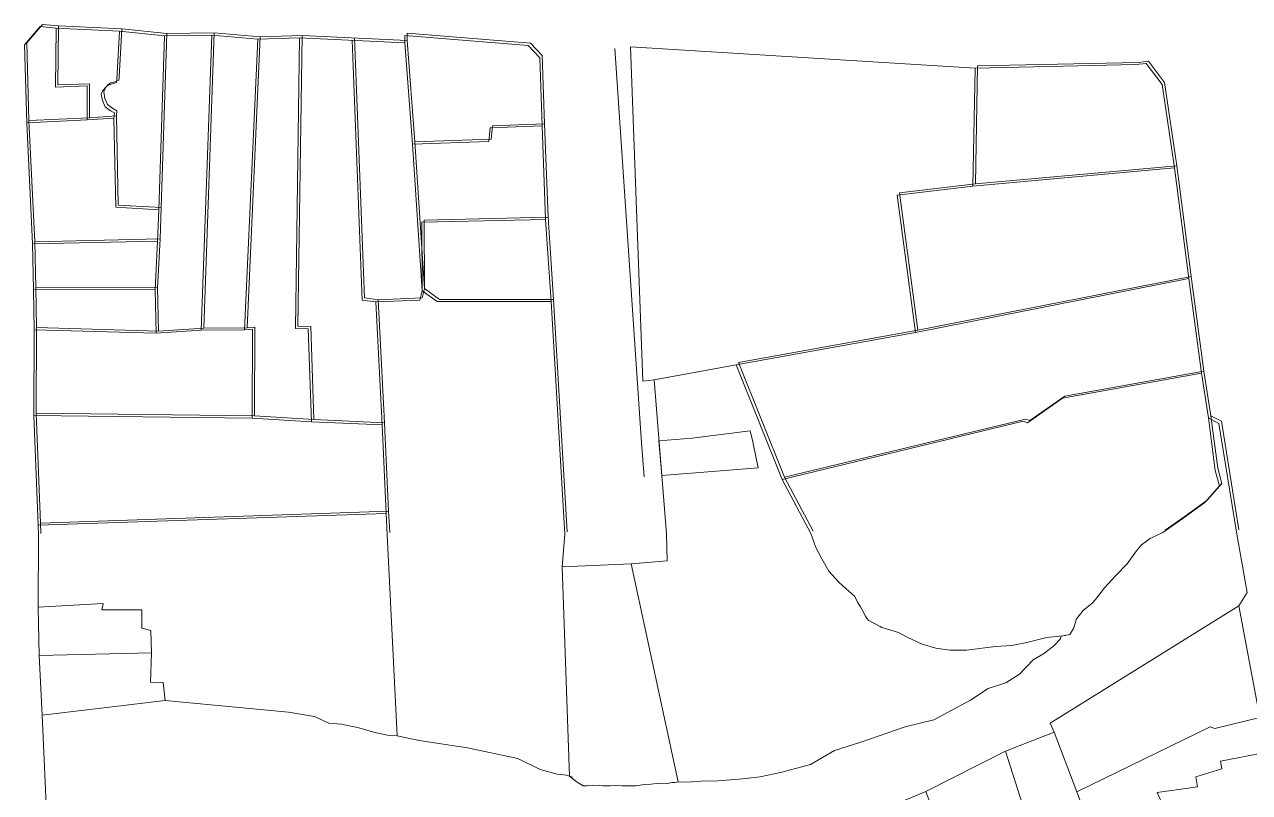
# Model space of a CAD drawing. Header units: millimetres. Extents: x 1956 to 626126, y 2654 to 1331070.
# Drawn here: x 625845 to 626015.9, y 1329595.6 to 1329702.8 of the extents above; entities that cross this region are included whole.
import ezdxf

# ---------------------------------------------------------------- set-up
doc = ezdxf.new("R2010")
doc.units = ezdxf.units.MM

msp = doc.modelspace()

# ---------------------------------------------------------------- linework, layer by layer
at = {"color": 1, "lineweight": 0}
for p, q in [((625844.96, 1329699.96), (625847.15, 1329702.5)), ((625845.29, 1329700.26), (625847.48, 1329702.8)), ((625847.15, 1329702.5), (625849.38, 1329702.29)), ((625847.48, 1329702.8), (625849.71, 1329702.6)), ((625849.28, 1329694.06), (625849.38, 1329702.29)), ((625849.38, 1329702.29), (625858.22, 1329701.88)), ((625849.61, 1329694.37), (625849.71, 1329702.6)), ((625849.71, 1329702.6), (625858.55, 1329702.19)), ((625857.86, 1329695.13), (625858.22, 1329701.88)), ((625858.19, 1329695.43), (625858.55, 1329702.19)), ((625858.22, 1329701.88), (625864.51, 1329701.22)), ((625858.55, 1329702.19), (625864.84, 1329701.53)), ((625864.51, 1329701.22), (625863.7, 1329676.95)), ((625864.84, 1329701.53), (625864.03, 1329677.25)), ((625864.51, 1329701.22), (625871.11, 1329701.32)), ((625864.84, 1329701.53), (625871.44, 1329701.62)), ((625871.11, 1329701.32), (625869.63, 1329660.13)), ((625871.44, 1329701.62), (625869.96, 1329660.44)), ((625871.11, 1329701.32), (625877.51, 1329700.76)), ((625871.44, 1329701.62), (625877.84, 1329701.06)), ((625877.51, 1329700.76), (625875.68, 1329660.18)), ((625877.84, 1329701.06), (625876.01, 1329660.49)), ((625877.51, 1329700.76), (625883.35, 1329700.96)), ((625877.84, 1329701.06), (625883.68, 1329701.26)), ((625883.35, 1329700.96), (625882.79, 1329660.38)), ((625883.68, 1329701.26), (625883.12, 1329660.69)), ((625883.35, 1329700.96), (625898.03, 1329700.24)), ((625883.68, 1329701.26), (625898.36, 1329700.55)), ((625890.69, 1329700.6), (625892.08, 1329664.34)), ((625891.02, 1329700.91), (625892.41, 1329664.65)), ((625915.24, 1329699.88), (625898.03, 1329701.26)), ((625898.03, 1329701.26), (625898.03, 1329700.24)), ((625915.57, 1329700.19), (625898.36, 1329701.57)), ((625898.36, 1329701.57), (625898.36, 1329700.55)), ((625898.36, 1329700.55), (625899.42, 1329686.43)), ((625845.27, 1329689.09), (625844.96, 1329699.96)), ((625845.59, 1329689.39), (625845.29, 1329700.26)), ((625898.03, 1329700.24), (625899.09, 1329686.12)), ((625916.87, 1329698.15), (625915.24, 1329699.88)), ((625917.2, 1329698.46), (625915.57, 1329700.19)), ((625931.23, 1329653.05), (625929.51, 1329699.67)), ((625929.51, 1329699.67), (625977.6, 1329696.71)), ((625917.17, 1329688.66), (625916.87, 1329698.15)), ((625917.5, 1329688.96), (625917.2, 1329698.46)), ((625977.6, 1329696.71), (625999.99, 1329697.21)), ((625977.93, 1329697.02), (626000.32, 1329697.52)), ((625999.99, 1329697.21), (626001.46, 1329697.36)), ((626000.32, 1329697.52), (626001.79, 1329697.67)), ((626001.46, 1329697.36), (626003.7, 1329694.42)), ((626001.79, 1329697.67), (626004.03, 1329694.72)), ((625858.14, 1329695.03), (625858.19, 1329695.43)), ((625977.6, 1329696.71), (625977.29, 1329680.26)), ((625977.93, 1329697.02), (625977.62, 1329680.56)), ((625853.7, 1329694.22), (625849.28, 1329694.06)), ((625854.03, 1329694.52), (625849.61, 1329694.37)), ((625853.7, 1329689.49), (625853.7, 1329694.22)), ((625854.02, 1329689.8), (625854.03, 1329694.52)), ((625855.88, 1329693.61), (625856.29, 1329694.06)), ((625856.01, 1329693.4), (625856.21, 1329693.91)), ((625856.21, 1329693.91), (625856.61, 1329694.37)), ((625856.29, 1329694.06), (625856.69, 1329694.37)), ((625856.61, 1329694.37), (625857.02, 1329694.67)), ((625856.69, 1329694.37), (625857.25, 1329694.52)), ((625857.02, 1329694.67), (625857.58, 1329694.82)), ((625857.25, 1329694.52), (625857.81, 1329694.72)), ((625857.58, 1329694.82), (625858.14, 1329695.03)), ((625857.81, 1329694.72), (625857.86, 1329695.13)), ((626003.7, 1329694.42), (626005.42, 1329682.79)), ((626004.03, 1329694.72), (626005.75, 1329683.09)), ((625855.68, 1329693.1), (625855.88, 1329693.61)), ((625855.83, 1329692.18), (625855.68, 1329693.1)), ((625856.23, 1329691.32), (625855.83, 1329692.18)), ((625856.16, 1329692.49), (625856.01, 1329693.4)), ((625856.56, 1329691.63), (625856.16, 1329692.49)), ((625856.95, 1329690.76), (625856.23, 1329691.32)), ((625857.27, 1329691.07), (625856.56, 1329691.63)), ((625857.5, 1329690.46), (625856.95, 1329690.76)), ((625857.83, 1329690.76), (625857.27, 1329691.07)), ((625857.45, 1329689.75), (625857.5, 1329690.46)), ((625857.78, 1329690.05), (625857.83, 1329690.76)), ((625845.27, 1329689.09), (625853.7, 1329689.49)), ((625845.27, 1329689.09), (625846.07, 1329672.18)), ((625845.59, 1329689.39), (625854.02, 1329689.8)), ((625845.59, 1329689.39), (625846.4, 1329672.48)), ((625857.45, 1329689.75), (625853.7, 1329689.49)), ((625857.78, 1329690.05), (625854.02, 1329689.8)), ((625857.7, 1329677.3), (625857.45, 1329689.75)), ((625858.03, 1329677.61), (625857.78, 1329690.05)), ((625909.91, 1329688.36), (625917.17, 1329688.66)), ((625910.08, 1329686.78), (625910.24, 1329688.66)), ((625910.24, 1329688.66), (625917.5, 1329688.96)), ((625917.17, 1329688.66), (625917.67, 1329675.61)), ((625917.5, 1329688.96), (625918, 1329675.91)), ((625909.76, 1329686.48), (625909.91, 1329688.36)), ((625899.09, 1329686.12), (625909.76, 1329686.48)), ((625899.09, 1329686.12), (625900.46, 1329665.66)), ((625899.42, 1329686.43), (625910.08, 1329686.78)), ((625899.42, 1329686.43), (625900.79, 1329665.96)), ((625977.29, 1329680.26), (626005.42, 1329682.79)), ((625977.62, 1329680.56), (626005.75, 1329683.09)), ((626005.42, 1329682.79), (626007.4, 1329667.35)), ((626005.75, 1329683.09), (626007.73, 1329667.65)), ((625966.73, 1329678.99), (625977.29, 1329680.26)), ((625967.06, 1329679.3), (625977.62, 1329680.56)), ((625969.26, 1329659.84), (625966.73, 1329678.99)), ((625969.59, 1329660.15), (625967.06, 1329679.3)), ((625863.7, 1329676.95), (625857.7, 1329677.3)), ((625864.03, 1329677.25), (625858.03, 1329677.61)), ((625863.54, 1329672.58), (625863.7, 1329676.95)), ((625863.87, 1329672.88), (625864.03, 1329677.25)), ((625917.67, 1329675.61), (625900.41, 1329675.21)), ((625900.41, 1329675.21), (625900.46, 1329665.66)), ((625918, 1329675.91), (625900.74, 1329675.51)), ((625900.74, 1329675.51), (625900.79, 1329665.96)), ((625917.67, 1329675.61), (625918.43, 1329664.13)), ((625918, 1329675.91), (625918.76, 1329664.43)), ((625846.07, 1329672.18), (625863.54, 1329672.58)), ((625846.07, 1329672.18), (625846.23, 1329665.83)), ((625846.4, 1329672.48), (625863.87, 1329672.88)), ((625846.4, 1329672.48), (625846.56, 1329666.14)), ((625863.19, 1329665.77), (625863.54, 1329672.58)), ((625863.52, 1329666.08), (625863.87, 1329672.88)), ((626007.4, 1329667.35), (625969.26, 1329659.84)), ((626007.73, 1329667.65), (625969.59, 1329660.15)), ((626009.18, 1329654.14), (626007.4, 1329667.35)), ((626009.5, 1329654.45), (626007.73, 1329667.65)), ((625846.23, 1329665.83), (625863.19, 1329665.77)), ((625846.23, 1329665.83), (625846.33, 1329660.19)), ((625846.56, 1329666.14), (625846.66, 1329660.5)), ((625846.56, 1329666.14), (625863.52, 1329666.08)), ((625863.34, 1329659.73), (625863.19, 1329665.77)), ((625863.67, 1329660.03), (625863.52, 1329666.08)), ((625900.46, 1329665.66), (625900.1, 1329664.34)), ((625900.79, 1329665.96), (625900.43, 1329664.64)), ((625900.46, 1329665.66), (625902.54, 1329664.13)), ((625900.79, 1329665.96), (625902.87, 1329664.44)), ((625892.08, 1329664.34), (625893.96, 1329664.09)), ((625892.41, 1329664.65), (625894.29, 1329664.39)), ((625900.1, 1329664.34), (625893.96, 1329664.09)), ((625893.96, 1329664.09), (625894.87, 1329646.92)), ((625900.43, 1329664.64), (625894.29, 1329664.39)), ((625894.29, 1329664.39), (625895.2, 1329647.23)), ((625902.54, 1329664.13), (625918.43, 1329664.13)), ((625902.87, 1329664.44), (625918.76, 1329664.43)), ((625918.43, 1329664.13), (625920.36, 1329631.69)), ((625918.76, 1329664.43), (625920.69, 1329631.99)), ((625846.27, 1329648.26), (625846.33, 1329660.19)), ((625846.33, 1329660.19), (625863.34, 1329659.73)), ((625846.6, 1329648.56), (625846.66, 1329660.5)), ((625846.66, 1329660.5), (625863.67, 1329660.03)), ((625869.63, 1329660.13), (625863.34, 1329659.73)), ((625869.96, 1329660.44), (625863.67, 1329660.03)), ((625875.68, 1329660.18), (625869.63, 1329660.13)), ((625876.01, 1329660.49), (625869.96, 1329660.44)), ((625875.68, 1329660.18), (625876.79, 1329660.28)), ((625876.01, 1329660.49), (625877.12, 1329660.59)), ((625876.79, 1329660.28), (625876.74, 1329647.89)), ((625877.12, 1329660.59), (625877.07, 1329648.2)), ((625882.79, 1329660.38), (625884.56, 1329660.33)), ((625883.12, 1329660.69), (625884.89, 1329660.64)), ((625884.56, 1329660.33), (625885.02, 1329647.38)), ((625884.89, 1329660.64), (625885.35, 1329647.69)), ((625969.26, 1329659.84), (625944.23, 1329655.33)), ((625969.59, 1329660.15), (625944.56, 1329655.64)), ((625944.23, 1329655.33), (625932.8, 1329653.2)), ((625944.23, 1329655.33), (625950.67, 1329639.33)), ((625944.56, 1329655.64), (625951, 1329639.64)), ((625990.11, 1329650.95), (626009.5, 1329654.45)), ((626009.5, 1329654.45), (626010.47, 1329648.2)), ((625932.8, 1329653.2), (625931.23, 1329653.05)), ((625932.8, 1329653.2), (625934.52, 1329631.73)), ((625989.78, 1329650.65), (626009.18, 1329654.14)), ((626009.18, 1329654.14), (626010.14, 1329647.9)), ((625984.9, 1329647.24), (625989.78, 1329650.65)), ((625985.23, 1329647.55), (625990.11, 1329650.95)), ((625876.74, 1329647.89), (625846.27, 1329648.26)), ((625846.88, 1329632.92), (625846.27, 1329648.26)), ((625847.21, 1329633.23), (625846.6, 1329648.56)), ((625877.07, 1329648.2), (625846.6, 1329648.56)), ((625885.02, 1329647.38), (625876.74, 1329647.89)), ((625885.35, 1329647.69), (625877.07, 1329648.2)), ((625895.2, 1329647.23), (625885.35, 1329647.69)), ((625951, 1329639.64), (625984.62, 1329647.75)), ((625984.62, 1329647.75), (625985.23, 1329647.55)), ((626010.14, 1329647.9), (626011.61, 1329647.13)), ((626010.14, 1329647.9), (626011.1, 1329640.58)), ((626010.47, 1329648.2), (626011.43, 1329640.89)), ((626010.47, 1329648.2), (626011.94, 1329647.44)), ((625894.87, 1329646.92), (625885.02, 1329647.38)), ((625894.87, 1329646.92), (625895.43, 1329634.58)), ((625895.2, 1329647.23), (625895.75, 1329634.89)), ((625938.09, 1329645.07), (625946.22, 1329646.12)), ((625946.22, 1329646.12), (625946.58, 1329644.57)), ((625950.67, 1329639.33), (625984.29, 1329647.45)), ((625984.29, 1329647.45), (625984.9, 1329647.24)), ((626011.61, 1329647.13), (626014.04, 1329631.97)), ((626011.94, 1329647.44), (626014.37, 1329632.28)), ((625933.47, 1329644.72), (625938.09, 1329645.07)), ((625933.88, 1329639.89), (625933.47, 1329644.72)), ((625946.58, 1329644.57), (625947.32, 1329640.96)), ((625947.32, 1329640.96), (625933.88, 1329639.89)), ((626011.43, 1329640.89), (626011.99, 1329638.75)), ((625950.67, 1329639.33), (625954.68, 1329631.79)), ((625951, 1329639.64), (625955.01, 1329632.1)), ((626011.1, 1329640.58), (626011.66, 1329638.45)), ((626011.66, 1329638.45), (626009.63, 1329636.11)), ((626011.99, 1329638.75), (626009.96, 1329636.42)), ((626009.63, 1329636.11), (626006.58, 1329633.88)), ((626009.96, 1329636.42), (626006.91, 1329634.19)), ((625895.43, 1329634.58), (625846.88, 1329632.92)), ((625895.75, 1329634.89), (625847.21, 1329633.23)), ((625895.43, 1329634.58), (625895.58, 1329631.61)), ((625895.75, 1329634.89), (625895.91, 1329631.92)), ((626006.91, 1329634.19), (626004.12, 1329632.25)), ((625846.88, 1329632.92), (625846.93, 1329631.47)), ((625847.21, 1329633.23), (625847.26, 1329631.77)), ((626006.58, 1329633.88), (626003.79, 1329631.94)), ((625846.93, 1329631.47), (625846.89, 1329621.48)), ((625895.58, 1329631.61), (625896.96, 1329603.56)), ((625920.36, 1329631.69), (625919.97, 1329627.15)), ((625934.61, 1329627.95), (625934.52, 1329631.73)), ((625954.68, 1329631.79), (625955.36, 1329629.83)), ((626000.78, 1329630.2), (626002, 1329631.06)), ((626002, 1329631.06), (626003.79, 1329631.94)), ((626014.04, 1329631.97), (626015.54, 1329623.53)), ((625955.36, 1329629.83), (625956.18, 1329628.26)), ((625998.8, 1329627.55), (626000.12, 1329629.38)), ((626000.12, 1329629.38), (626000.78, 1329630.2)), ((625919.97, 1329627.15), (625929.58, 1329627.53)), ((625921, 1329597.93), (625919.97, 1329627.15)), ((625929.58, 1329627.53), (625934.61, 1329627.95)), ((625929.58, 1329627.53), (625936.14, 1329597.11)), ((625956.18, 1329628.26), (625957.2, 1329626.53)), ((625997.23, 1329625.92), (625998.8, 1329627.55)), ((625957.2, 1329626.53), (625958.06, 1329625.57)), ((625958.06, 1329625.57), (625958.62, 1329624.96)), ((625996.67, 1329625.31), (625997.23, 1329625.92)), ((625958.62, 1329624.96), (625959.54, 1329624.1)), ((625959.54, 1329624.1), (625960.81, 1329622.98)), ((625994.38, 1329622.56), (625995.65, 1329624.19)), ((625995.65, 1329624.19), (625996.67, 1329625.31)), ((625846.89, 1329621.48), (625855.94, 1329622.01)), ((625855.94, 1329622.01), (625855.74, 1329621.14)), ((625960.81, 1329622.98), (625961.22, 1329622.12)), ((625961.22, 1329622.12), (625961.58, 1329621.56)), ((625992.66, 1329621.03), (625993.93, 1329622.05)), ((625993.93, 1329622.05), (625994.38, 1329622.56)), ((626015.54, 1329623.53), (626014.38, 1329621.69)), ((625847, 1329614.77), (625846.89, 1329621.48)), ((625855.74, 1329621.14), (625861.33, 1329621.11)), ((625861.33, 1329621.11), (625861.33, 1329618.57)), ((625961.58, 1329621.56), (625961.89, 1329621.05)), ((625961.89, 1329621.05), (625962.29, 1329620.24)), ((625962.29, 1329620.24), (625962.65, 1329619.68)), ((625988.05, 1329605.31), (626014.38, 1329621.69)), ((625991.74, 1329619.86), (625992.66, 1329621.03)), ((626014.38, 1329621.69), (626017.3, 1329606.1)), ((625861.33, 1329618.57), (625862.61, 1329618.26)), ((625962.65, 1329619.68), (625964.33, 1329618.82)), ((625964.33, 1329618.82), (625964.59, 1329618.67)), ((625964.59, 1329618.67), (625966.88, 1329617.97)), ((625990.78, 1329617.67), (625991.29, 1329618.54)), ((625991.29, 1329618.54), (625991.74, 1329619.86)), ((625862.61, 1329618.26), (625862.66, 1329615.11)), ((625966.88, 1329617.97), (625968, 1329617.36)), ((625968, 1329617.36), (625970.18, 1329616.35)), ((625984.78, 1329616.59), (625987.58, 1329617.26)), ((625987.58, 1329617.26), (625990.2, 1329617.57)), ((625988.5, 1329616.04), (625989.51, 1329617.06)), ((625989.51, 1329617.06), (625989.61, 1329617.46)), ((625989.61, 1329617.46), (625990.78, 1329617.67)), ((625862.66, 1329615.11), (625847, 1329614.77)), ((625862.52, 1329611.05), (625862.66, 1329615.11)), ((625970.18, 1329616.35), (625972.12, 1329615.79)), ((625972.12, 1329615.79), (625974.05, 1329615.49)), ((625974.05, 1329615.49), (625976.39, 1329615.5)), ((625976.39, 1329615.5), (625980.41, 1329616.02)), ((625980.41, 1329616.02), (625982.7, 1329616.13)), ((625982.7, 1329616.13), (625984.78, 1329616.59)), ((625987.12, 1329614.97), (625988.5, 1329616.04)), ((625847, 1329614.77), (625847.42, 1329606.44)), ((625983.77, 1329612.16), (625985.7, 1329614.15)), ((625985.7, 1329614.15), (625987.12, 1329614.97)), ((625981.89, 1329610.94), (625983.77, 1329612.16)), ((625864.3, 1329611), (625862.52, 1329611.05)), ((625864.61, 1329608.46), (625864.3, 1329611)), ((625976.96, 1329608.54), (625979.4, 1329610.17)), ((625979.4, 1329610.17), (625981.89, 1329610.94)), ((625847.42, 1329606.44), (625864.61, 1329608.46)), ((625881.8, 1329606.83), (625864.61, 1329608.46)), ((625971.83, 1329605.78), (625976.96, 1329608.54)), ((625885.41, 1329606.23), (625881.8, 1329606.83)), ((625848.1, 1329591.19), (625847.42, 1329606.44)), ((625887.4, 1329605.32), (625885.41, 1329606.23)), ((625889.18, 1329605.17), (625887.4, 1329605.32)), ((625891.62, 1329604.67), (625889.18, 1329605.17)), ((625967.81, 1329604.81), (625971.83, 1329605.78)), ((625988.62, 1329604.05), (625988.05, 1329605.31)), ((626017.3, 1329606.1), (626011.05, 1329604.56)), ((625893.66, 1329604.06), (625891.62, 1329604.67)), ((625895.59, 1329603.66), (625893.66, 1329604.06)), ((625896.96, 1329603.56), (625895.59, 1329603.66)), ((625896.96, 1329603.56), (625900.02, 1329602.91)), ((625961.66, 1329602.66), (625967.81, 1329604.81)), ((625988.62, 1329604.05), (625981.81, 1329601.39)), ((625991.78, 1329595.72), (625988.62, 1329604.05)), ((626010.38, 1329604.81), (625991.78, 1329595.72)), ((626011.05, 1329604.56), (626010.38, 1329604.81)), ((625900.02, 1329602.91), (625906.78, 1329601.86)), ((625906.78, 1329601.86), (625913.8, 1329600.4)), ((625954.6, 1329599.54), (625957.95, 1329601.48)), ((625957.95, 1329601.48), (625961.66, 1329602.66)), ((625913.8, 1329600.4), (625916.91, 1329598.84)), ((625981.81, 1329601.39), (625970.73, 1329595.77)), ((625981.81, 1329601.39), (625991.98, 1329569.8)), ((626018.12, 1329601.22), (626011.82, 1329599.99)), ((626011.82, 1329599.99), (626012.02, 1329598.92)), ((625916.91, 1329598.84), (625919.3, 1329598.18)), ((625919.3, 1329598.18), (625920.57, 1329598.08)), ((625920.57, 1329598.08), (625921.44, 1329597.78)), ((625947.58, 1329597.85), (625950.63, 1329598.46)), ((625950.63, 1329598.46), (625954.6, 1329599.54)), ((626012.02, 1329598.92), (626008.36, 1329597.84)), ((625921.9, 1329597.22), (625921, 1329597.93)), ((625922.2, 1329596.97), (625921.9, 1329597.22)), ((625922.91, 1329596.56), (625922.2, 1329596.97)), ((625923.17, 1329596.56), (625922.91, 1329596.56)), ((625923.42, 1329596.57), (625923.17, 1329596.56)), ((625923.68, 1329596.62), (625923.42, 1329596.57)), ((625924.24, 1329596.67), (625923.68, 1329596.62)), ((625924.54, 1329596.62), (625924.24, 1329596.67)), ((625925.25, 1329596.67), (625924.54, 1329596.62)), ((625925.66, 1329596.57), (625925.25, 1329596.67)), ((625926.73, 1329596.57), (625925.66, 1329596.57)), ((625927.44, 1329596.63), (625926.73, 1329596.57)), ((625928.36, 1329596.58), (625927.44, 1329596.63)), ((625929.17, 1329596.58), (625928.36, 1329596.58)), ((625930.29, 1329596.58), (625929.17, 1329596.58)), ((625931.15, 1329596.69), (625930.29, 1329596.58)), ((625931.66, 1329596.74), (625931.15, 1329596.69)), ((625932.37, 1329596.79), (625931.66, 1329596.74)), ((625933.09, 1329596.89), (625932.37, 1329596.79)), ((625933.95, 1329596.85), (625933.09, 1329596.89)), ((625934.71, 1329596.9), (625933.95, 1329596.85)), ((625935.27, 1329597.05), (625934.71, 1329596.9)), ((625935.73, 1329597.05), (625935.27, 1329597.05)), ((625936.19, 1329597.11), (625935.73, 1329597.05)), ((625936.14, 1329597.11), (625936.19, 1329597.11)), ((625936.19, 1329597.11), (625937.36, 1329597.06)), ((625937.36, 1329597.06), (625939.39, 1329597.21)), ((625939.39, 1329597.21), (625941.68, 1329597.27)), ((625941.68, 1329597.27), (625944.68, 1329597.48)), ((625944.68, 1329597.48), (625947.58, 1329597.85)), ((626008.62, 1329596.42), (626002.97, 1329595.65)), ((626008.36, 1329597.84), (626008.62, 1329596.42)), ((625970.73, 1329595.77), (625965.03, 1329593.42)), ((625970.73, 1329595.77), (625982.07, 1329565.76)), ((625991.78, 1329595.72), (625993.88, 1329590.14)), ((626002.97, 1329595.65), (626003.94, 1329593.46))]:
    msp.add_line(p, q, dxfattribs=at)
at = {"color": 1, "lineweight": 0, "ltscale": 0.5}
for p, q in [((625927.34, 1329699.45), (625931.03, 1329644.43)), ((625931.03, 1329644.43), (625931.43, 1329639.69))]:
    msp.add_line(p, q, dxfattribs=at)

doc.saveas('drawing.dxf')
